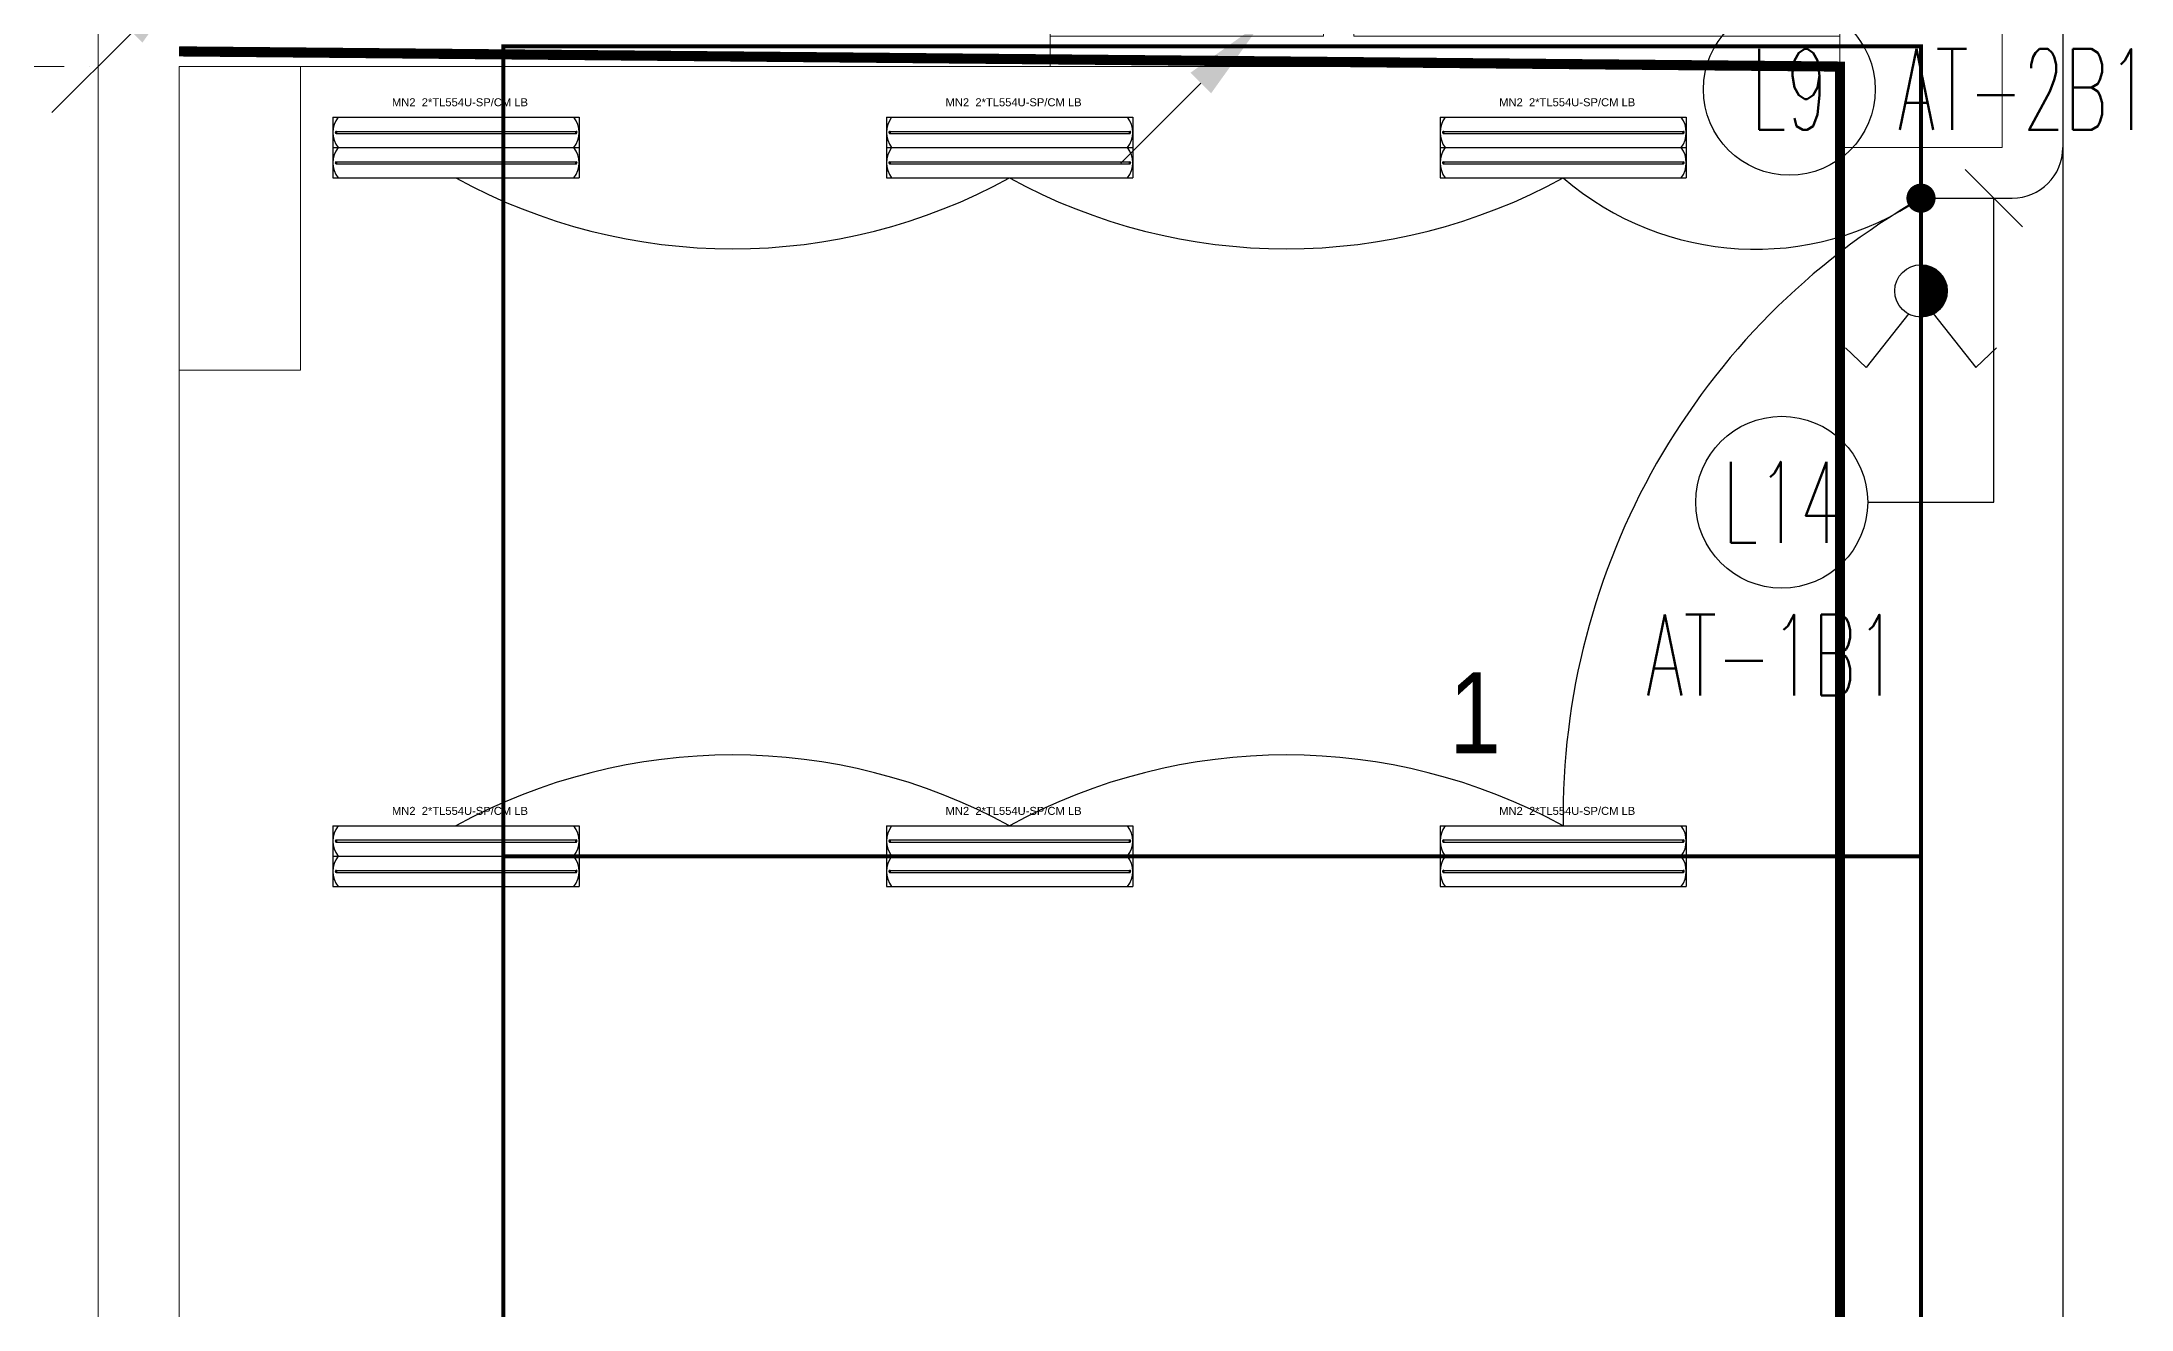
# Model space of a CAD drawing. Header units: metres. Extents: x -13316 to 152404, y -3899 to 30226.
# Drawn here: x 56292 to 57324, y 6136 to 6762 of the extents above; entities that cross this region are included whole.
import ezdxf
from ezdxf.enums import TextEntityAlignment as Align

# ---------------------------------------------------------------- set-up
doc = ezdxf.new("R2010")
doc.units = ezdxf.units.M
doc.header["$LTSCALE"] = 100
doc.header["$MEASUREMENT"] = 0
for name, pattern in [('DASHDOT2', [0.5, 0.25, -0.125, 0, -0.125]), ('DOT2', [0.125, 0, -0.125]), ('HIDDEN', [0.375, 0.25, -0.125])]:
    doc.linetypes.add(name, pattern=pattern)
doc.layers.get('0').update_dxf_attribs({"color": 9, "lineweight": 9})
for name, color, linetype, lineweight in [('00', 9, 'Continuous', 9), ('01', 9, 'Continuous', 9), ('05', 9, 'Continuous', 9), ('06D', 9, 'Continuous', 9), ('20', 9, 'DOT2', 9), ('21', 9, 'Continuous', 9), ('24', 9, 'DASHDOT2', 9), ('E-2x54 W SIVAÜSTÜ FLUORESAN YÜKSEK TAVAN ARMATÜRÜ', 7, 'Continuous', 30), ('E-AŞAĞIDAN GELİP YUKARIYA GİDEN HAT', 7, 'Continuous', 30), ('E-KABLO', 7, 'Continuous', 30), ('E-KOMÜTATÖR ANAHTAR (ETANŞ)', 7, 'Continuous', 30), ('E-LINYE', 7, 'Continuous', 30)]:
    doc.layers.add(name, color=color, linetype=linetype, lineweight=lineweight)
doc.styles.add('Arial', font='arial.ttf', dxfattribs={"height": 2.5})
doc.styles.add('E-YAZI', font='txttw.shx')
doc.styles.add('MuuM_TEXT-STANDART', font='ARIALN.TTF')

# ---------------------------------------------------------------- blocks, each defined once
blk = doc.blocks.new('p-akslar_yeni')
at = {"layer": '24'}
blk.add_lwpolyline([(2164.8, -2145), (6415, -2145)], dxfattribs=at)
blk = doc.blocks.new('2x54 W SIVAÜSTÜ FLUORESAN YÜKSEK TAVAN ARMATÜRÜ')
at = {"layer": 'E-2x54 W SIVAÜSTÜ FLUORESAN YÜKSEK TAVAN ARMATÜRÜ', "color": 4}
for p, q in [((-60.8, 15), (-60.8, -15)), ((-60.8, 15), (60.8, 15)), ((60.8, 15), (60.8, 0)), ((-60, 0), (-15, 0)), ((15, 0), (60, 0)), ((60.8, 0), (60.8, -15)), ((-60.8, -15), (60.8, -15))]:
    blk.add_line(p, q, dxfattribs=at)
at = {"layer": 'E-2x54 W SIVAÜSTÜ FLUORESAN YÜKSEK TAVAN ARMATÜRÜ', "color": 7}
for p, q in [((-60.8, 0), (60.8, 0)), ((-59.3, 8), (59.3, 8)), ((-59.2, 7), (59.4, 7)), ((-59.3, -7), (59.3, -7)), ((-59.2, -8), (59.4, -8))]:
    blk.add_line(p, q, dxfattribs=at)
for centre in [(-59.2, 7.6), (-59.2, 7.3), (59.4, 7.6), (59.4, 7.3), (-59.2, -7.4), (-59.2, -7.7), (59.4, -7.4), (59.4, -7.7)]:
    blk.add_circle(centre, 0.11, dxfattribs=at)
for centre, radius, start, end in [((-48.7, 7.5), 12.1, 141.86, 218.14), ((48.7, 7.5), 12.1, 321.86, 38.14), ((-59.1, 7.5), 0.515, 106.8674, 266.7612), ((-59.3, 7.5), 0.519, 289.2244, 84.4042), ((59.5, 7.5), 0.515, 106.8674, 266.7612), ((59.3, 7.5), 0.519, 289.2244, 84.4042), ((-48.7, -7.5), 12.1, 141.86, 218.14), ((-59.1, -7.5), 0.515, 106.8674, 266.7612), ((-59.3, -7.5), 0.519, 289.2244, 84.4042), ((48.7, -7.5), 12.1, 321.86, 38.14), ((59.5, -7.5), 0.515, 106.8674, 266.7612), ((59.3, -7.5), 0.519, 289.2244, 84.4042)]:
    blk.add_arc(centre, radius, start, end, dxfattribs=at)
at = {"layer": 'E-2x54 W SIVAÜSTÜ FLUORESAN YÜKSEK TAVAN ARMATÜRÜ', "color": 7, "style": 'Arial'}
blk.add_text('MN2  2*TL554U-SP/CM LB', height=3.951, dxfattribs=at).set_placement((-31.6, 20.4))
blk = doc.blocks.new('100_KOMÜTATÖR ANAHTAR (ETANŞ)')
at = {"layer": 'E-KOMÜTATÖR ANAHTAR (ETANŞ)', "color": 4}
for p, q in [((-1.695, 5.222), (-2.326, 4.622)), ((-0.372, 3.563), (-1.695, 5.222)), ((0.372, 3.563), (1.695, 5.222)), ((1.695, 5.222), (2.326, 4.622)), ((0, 2.053), (0, 0))]:
    blk.add_line(p, q, dxfattribs=at)
at = {"layer": 'E-KOMÜTATÖR ANAHTAR (ETANŞ)', "color": 4, "const_width": 0.81}
blk.add_lwpolyline([(0, 3.268, 0.414214), (-0.405, 2.863, 0.414214), (0, 2.458, 0.414214)], format="xyb", dxfattribs=at)
at = {"layer": 'E-KOMÜTATÖR ANAHTAR (ETANŞ)', "color": 4}
blk.add_circle((0, 2.863), 0.81, dxfattribs=at)
blk = doc.blocks.new('100_AŞAĞIDAN GELİP YUKARIYA GİDEN HAT')
at = {"layer": 'E-AŞAĞIDAN GELİP YUKARIYA GİDEN HAT', "color": 3, "linetype": 'Continuous'}
for p, q in [((2.472, 2.471), (0, 0)), ((-2.389, -2.382), (-4.861, -4.853))]:
    blk.add_line(p, q, dxfattribs=at)
at = {"layer": 'E-AŞAĞIDAN GELİP YUKARIYA GİDEN HAT', "color": 4, "linetype": 'Continuous', "const_width": 0.675}
blk.add_lwpolyline([(0.338, 0, 1), (-0.338, 0, 1)], format="xyb", close=True, dxfattribs=at)
at = {"layer": 'E-AŞAĞIDAN GELİP YUKARIYA GİDEN HAT', "color": 3, "linetype": 'Continuous'}
for points in [[(2.154, 2.789), (2.79, 2.152), (4.382, 4.379)], [(-2.707, -2.064), (-2.071, -2.7), (-0.479, -0.474)]]:
    blk.add_solid(points, dxfattribs=at)
blk = doc.blocks.new('p-kolon_80x80')
blk.add_lwpolyline([(-40, -40), (40, -40), (40, 40), (-40, 40)], close=True)
blk = doc.blocks.new('1.bod.mimari.elk')
at = {"layer": '01'}
blk.add_lwpolyline([(40, -1430), (40, -1850), (470, -1850), (470, -1890), (40, -1890), (40, -2160), (470, -2160), (470, -2200), (40, -2200), (40, -2200), (40, -2200), (40, -2945), (0, -2945), (0, -1142.7)], dxfattribs=at)
blk.add_blockref('p-kolon_80x80', (900, -2200), dxfattribs=at)
blk = doc.blocks.new('p-işyeri')
at = {"color": 0, "const_width": 2}
blk.add_lwpolyline([(200, 0), (200, 700), (-200, 700), (-200, 0)], close=True, dxfattribs=at)
blk = doc.blocks.new('p-birim')
blk.add_lwpolyline([(0, 0), (1, 0), (1, 1), (0, 1)], close=True)
blk = doc.blocks.new('1.bod.mimari1.elk')
at = {"layer": '00'}
blk.add_lwpolyline([(605, -2160), (605, -2185), (470, -2185), (470, -2200), (860, -2200), (860, -2185), (620, -2185), (620, -2185), (620, -2185), (620, -2185), (620, -2185), (620, -2160)], close=True, dxfattribs=at)
at = {"layer": '20', "ltscale": 2, "const_width": 5}
for points in [[(860, -4630), (860, -4630), (860, -2200), (40, -2192.5)], [(860, -4550), (860, -2240)]]:
    blk.add_lwpolyline(points, dxfattribs=at)
at = {"layer": '05', "xscale": 60.00000000000003, "yscale": 150}
blk.add_blockref('p-birim', (40, -2350), dxfattribs=at)
at = {"layer": '06D', "color": 89, "linetype": 'HIDDEN', "true_color": 0x2e4d23, "rotation": 90}
for p in [(900, -2390), (900, -2790)]:
    blk.add_blockref('p-işyeri', p, dxfattribs=at)
at = {"layer": '21', "style": 'MuuM_TEXT-STANDART'}
blk.add_text('1', height=40, dxfattribs=at).set_placement((692.54, -2551.13), align=Align.BOTTOM_RIGHT)

msp = doc.modelspace()

# ---------------------------------------------------------------- linework, layer by layer
at = {"layer": 'E-KABLO', "color": 5}
for p, q in [((57290, 6785.54), (57290, 6710)), ((57290, 6710), (57290, 5920))]:
    msp.add_line(p, q, dxfattribs=at)
at = {"layer": 'E-KABLO', "color": 6}
msp.add_line((57220, 6685), (57265, 6685), dxfattribs=at)
at = {"layer": 'E-KABLO', "color": 4, "linetype": 'Continuous', "const_width": 7.2}
msp.add_lwpolyline([(57223.6, 6685, 1), (57216.4, 6685, 1)], format="xyb", close=True, dxfattribs=at)
at = {"layer": 'E-KABLO', "color": 6}
for centre, radius, start, end in [((57265, 6710), 25, 270, 0), ((56633.33, 6944.33), 284.33, 241.27083, 298.72917), ((56906.67, 6944.33), 284.33, 241.27083, 298.72917), ((57138.18, 6805.03), 145.26, 229.23875, 304.28185), ((57395.23, 6379.8), 351.93, 119.86159, 180.78143), ((56633.33, 6125.67), 284.33, 61.27083, 118.72917), ((56906.67, 6125.67), 284.33, 61.27083, 118.72917)]:
    msp.add_arc(centre, radius, start, end, dxfattribs=at)
at = {"layer": 'E-LINYE', "color": 7, "linetype": 'Continuous'}
for p, q in [((57270.06, 6670.86), (57241.78, 6699.14)), ((57255.92, 6534.84), (57255.92, 6685)), ((57193.68, 6534.84), (57255.92, 6534.84))]:
    msp.add_line(p, q, dxfattribs=at)
for centre in [(57155, 6738.74), (57151.24, 6534.84)]:
    msp.add_circle(centre, 42.44, dxfattribs=at)

# ---------------------------------------------------------------- block references
at = {"layer": '06D'}
for name in ['1.bod.mimari.elk', '1.bod.mimari1.elk']:
    msp.add_blockref(name, (56320, 8950), dxfattribs=at)
at = {"layer": '24'}
msp.add_blockref('p-akslar_yeni', (49905, 8895), dxfattribs=at)
at = {"layer": 'E-2x54 W SIVAÜSTÜ FLUORESAN YÜKSEK TAVAN ARMATÜRÜ', "color": 6}
for p in [(56496.67, 6710), (56770, 6710), (57043.33, 6710), (56496.67, 6360), (56770, 6360), (57043.33, 6360)]:
    msp.add_blockref('2x54 W SIVAÜSTÜ FLUORESAN YÜKSEK TAVAN ARMATÜRÜ', p, dxfattribs=at)
at = {"layer": 'E-AŞAĞIDAN GELİP YUKARIYA GİDEN HAT', "xscale": 16, "yscale": 16, "zscale": 16}
for p in [(56375, 6805), (56902.66, 6780)]:
    msp.add_blockref('100_AŞAĞIDAN GELİP YUKARIYA GİDEN HAT', p, dxfattribs=at)
at = {"layer": 'E-KOMÜTATÖR ANAHTAR (ETANŞ)', "xscale": 16, "yscale": 16, "zscale": 16, "rotation": 180}
msp.add_blockref('100_KOMÜTATÖR ANAHTAR (ETANŞ)', (57220, 6685), dxfattribs=at)

# ---------------------------------------------------------------- texts
at = {"layer": 'E-LINYE', "color": 3, "linetype": 'Continuous', "style": 'E-YAZI', "width": 0.6}
for s, p in [('L9', (57155, 6738.74)), ('AT-2B1', (57270.81, 6738.69)), ('L14', (57151.24, 6534.84)), ('AT-1B1', (57146.51, 6459.36))]:
    msp.add_text(s, height=40, dxfattribs=at).set_placement(p, align=Align.MIDDLE_CENTER)

doc.saveas('drawing.dxf')
